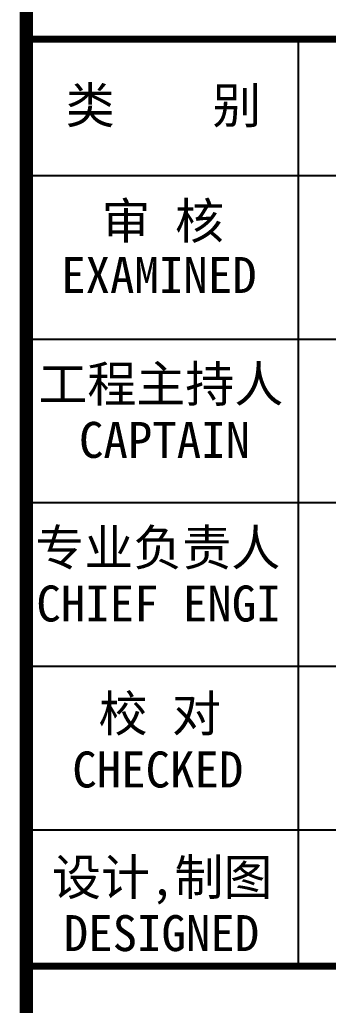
# Model space of a CAD drawing. Extents: x 69728788 to 150163257, y 20675998 to 43663798.
# Drawn here: x 75123927 to 75126187, y 20787929 to 20795129 of the extents above; entities that cross this region are included whole.
import ezdxf

# ---------------------------------------------------------------- set-up
doc = ezdxf.new("R2010")
doc.units = 0
doc.header["$LTSCALE"] = 1000
doc.header["$MEASUREMENT"] = 0
doc.layers.add('图框', color=253, linetype='CONTINUOUS')
doc.styles.add('STYLE-黑体', font='simhei.ttf')

msp = doc.modelspace()

# ---------------------------------------------------------------- linework, layer by layer
at = {"layer": '图框', "color": 0}
for p, q in [((75123976.7, 20793991.6), (75129986, 20793991.6)), ((75123976.7, 20793991.6), (75129986, 20793991.6)), ((75123976.7, 20792796.4), (75129986, 20792796.4)), ((75123976.7, 20791601.2), (75129986, 20791601.2)), ((75123976.7, 20790406), (75129986, 20790406)), ((75123976.7, 20789210.8), (75129986, 20789210.8))]:
    msp.add_line(p, q, dxfattribs=at)
at = {"layer": '图框', "color": 4, "const_width": 98.6}
msp.add_lwpolyline([(75123976.7, 20803739), (75123976.7, 20763739)], dxfattribs=at)
at = {"layer": '图框', "color": 0, "const_width": 50}
msp.add_lwpolyline([(75123976.7, 20794987.6), (75129986, 20794987.6), (75129986, 20784828.4), (75123976.7, 20784828.4)], close=True, dxfattribs=at)
at = {"layer": '图框', "color": 0}
for points in [[(75125968.7, 20793991.6), (75125968.7, 20794987.6)], [(75125968.7, 20788214.8), (75125968.7, 20793991.6)]]:
    msp.add_lwpolyline(points, dxfattribs=at)
at = {"layer": '图框', "color": 0, "const_width": 50}
msp.add_lwpolyline([(75123976.7, 20788214.8), (75129986, 20788214.8)], dxfattribs=at)

# ---------------------------------------------------------------- texts
at = {"layer": '图框', "color": 0, "style": 'STYLE-黑体'}
for s, p in [('类    别 ', (75124264, 20794372.4)), ('审 核', (75124526.8, 20793527.7)), ('EXAMINED ', (75124231.1, 20793132.8)), ('工程主持人', (75124064.1, 20792336.5)), ('CAPTAIN', (75124361.6, 20791928.1)), ('专业负责人', (75124041.8, 20791141.3)), ('CHIEF ENGI', (75124049.5, 20790732.9)), ('校 对', (75124504.4, 20789928.6)), ('CHECKED  ', (75124312.5, 20789520.2)), ('设计,制图', (75124164.1, 20788733.4)), ('DESIGNED ', (75124250.1, 20788325))]:
    msp.add_text(s, height=262.94, dxfattribs=at).set_placement(p)

doc.saveas('drawing.dxf')
